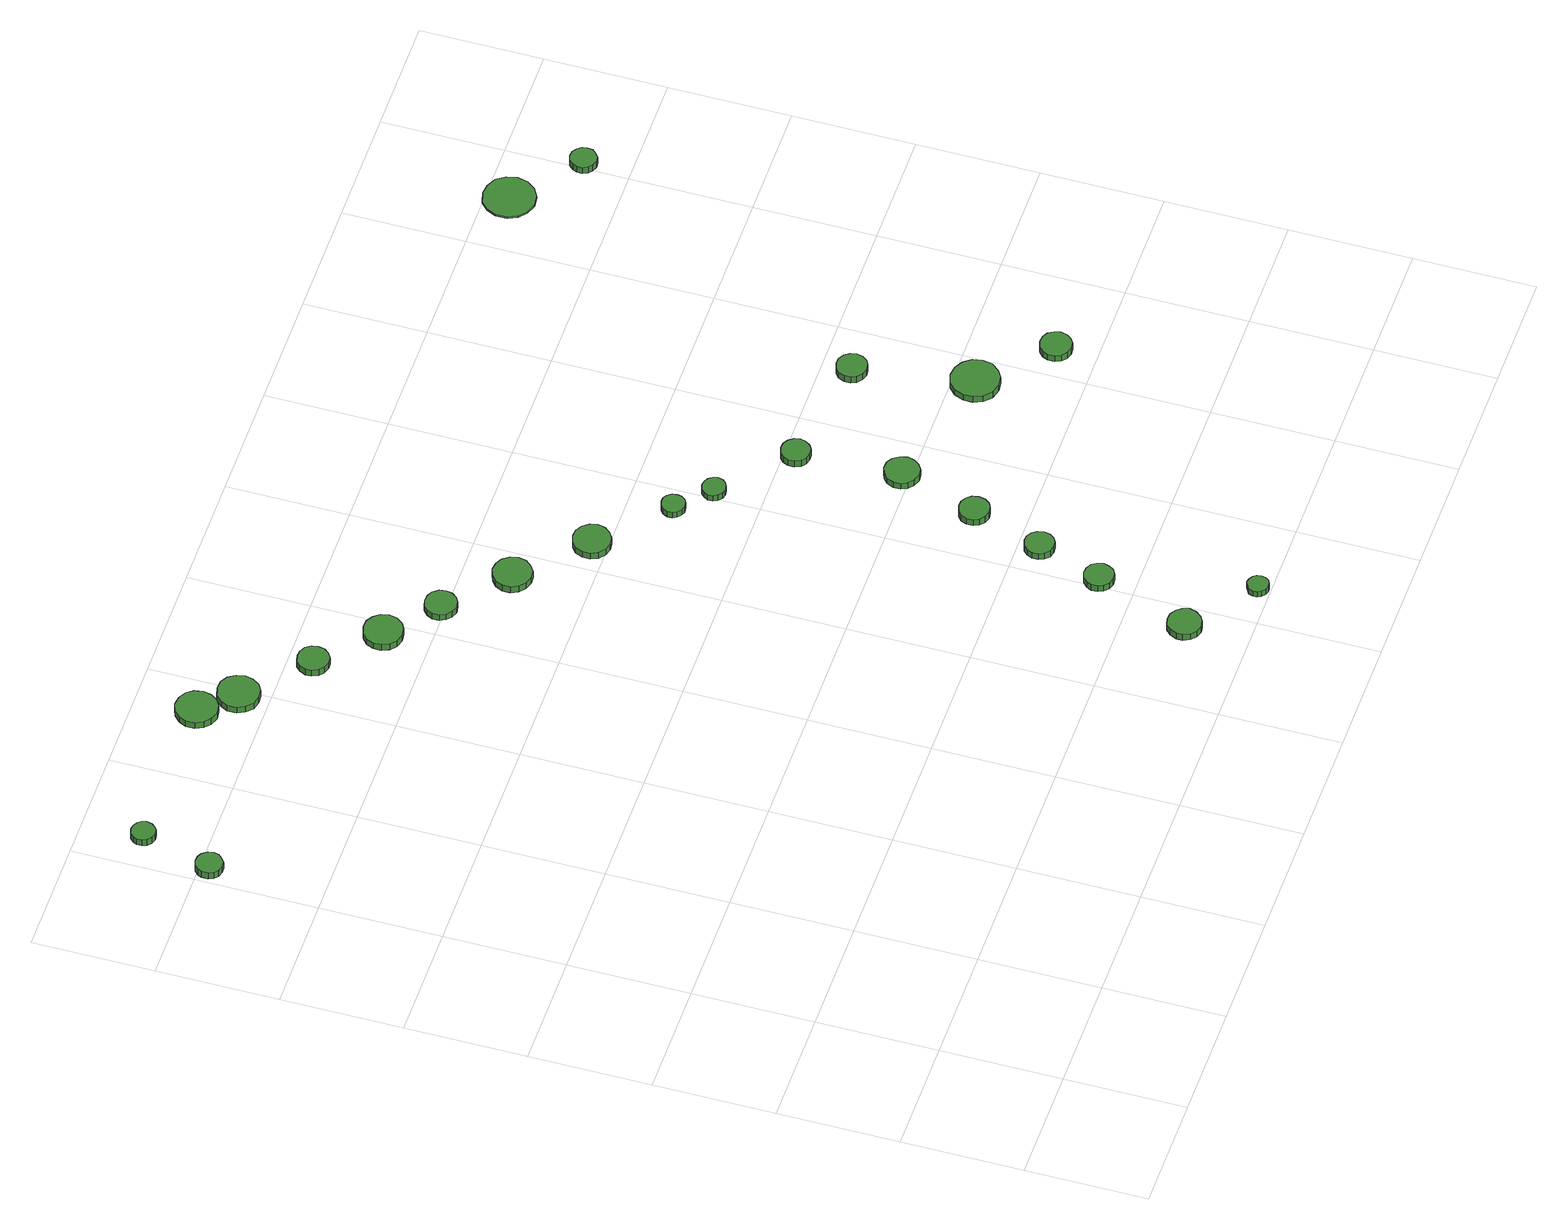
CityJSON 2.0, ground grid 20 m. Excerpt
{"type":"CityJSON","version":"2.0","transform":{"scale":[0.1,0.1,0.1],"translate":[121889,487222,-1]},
"CityObjects":{
"tree1":{"type":"SolitaryVegetationObject","attributes":{"function":"something"},"geometry":[{"type":"MultiSurface","lod":"1","boundaries":[[[0,1,2,3,4,5,6,7,8,9,10,11,12,13,14]],[[15,16,17,18,19,20,21,22,23,24,25,26,27,28,29]],[[0,29,28,1]],[[1,28,27,2]],[[2,27,26,3]],[[3,26,25,4]],[[4,25,24,5]],[[5,24,23,6]],[[6,23,22,7]],[[7,22,21,8]],[[8,21,20,9]],[[9,20,19,10]],[[10,19,18,11]],[[11,18,17,12]],[[12,17,16,13]],[[13,16,15,14]],[[14,15,29,0]]]}]},
"tree2":{"type":"SolitaryVegetationObject","attributes":{"function":"something"},"geometry":[{"type":"MultiSurface","lod":"1","boundaries":[[[30,31,32,33,34,35,36,37,38,39,40,41,42,43,44]],[[45,46,47,48,49,50,51,52,53,54,55,56,57,58,59]],[[30,59,58,31]],[[31,58,57,32]],[[32,57,56,33]],[[33,56,55,34]],[[34,55,54,35]],[[35,54,53,36]],[[36,53,52,37]],[[37,52,51,38]],[[38,51,50,39]],[[39,50,49,40]],[[40,49,48,41]],[[41,48,47,42]],[[42,47,46,43]],[[43,46,45,44]],[[44,45,59,30]]]}]},
"tree3":{"type":"SolitaryVegetationObject","attributes":{"function":"something"},"geometry":[{"type":"MultiSurface","lod":"1","boundaries":[[[60,61,62,63,64,65,66,67,68,69,70,71,72,73,74]],[[75,76,77,78,79,80,81,82,83,84,85,86,87,88,89]],[[60,89,88,61]],[[61,88,87,62]],[[62,87,86,63]],[[63,86,85,64]],[[64,85,84,65]],[[65,84,83,66]],[[66,83,82,67]],[[67,82,81,68]],[[68,81,80,69]],[[69,80,79,70]],[[70,79,78,71]],[[71,78,77,72]],[[72,77,76,73]],[[73,76,75,74]],[[74,75,89,60]]]}]},
"tree4":{"type":"SolitaryVegetationObject","attributes":{"function":"something"},"geometry":[{"type":"MultiSurface","lod":"1","boundaries":[[[90,91,92,93,94,95,96,97,98,99,100,101,102,103,104]],[[105,106,107,108,109,110,111,112,113,114,115,116,117,118,119]],[[90,119,118,91]],[[91,118,117,92]],[[92,117,116,93]],[[93,116,115,94]],[[94,115,114,95]],[[95,114,113,96]],[[96,113,112,97]],[[97,112,111,98]],[[98,111,110,99]],[[99,110,109,100]],[[100,109,108,101]],[[101,108,107,102]],[[102,107,106,103]],[[103,106,105,104]],[[104,105,119,90]]]}]},
"tree5":{"type":"SolitaryVegetationObject","attributes":{"function":"something"},"geometry":[{"type":"MultiSurface","lod":"1","boundaries":[[[120,121,122,123,124,125,126,127,128,129,130,131,132,133,134]],[[135,136,137,138,139,140,141,142,143,144,145,146,147,148,149]],[[120,149,148,121]],[[121,148,147,122]],[[122,147,146,123]],[[123,146,145,124]],[[124,145,144,125]],[[125,144,143,126]],[[126,143,142,127]],[[127,142,141,128]],[[128,141,140,129]],[[129,140,139,130]],[[130,139,138,131]],[[131,138,137,132]],[[132,137,136,133]],[[133,136,135,134]],[[134,135,149,120]]]}]},
"tree6":{"type":"SolitaryVegetationObject","attributes":{"function":"something"},"geometry":[{"type":"MultiSurface","lod":"1","boundaries":[[[150,151,152,153,154,155,156,157,158,159,160,161,162,163,164]],[[165,166,167,168,169,170,171,172,173,174,175,176,177,178,179]],[[150,179,178,151]],[[151,178,177,152]],[[152,177,176,153]],[[153,176,175,154]],[[154,175,174,155]],[[155,174,173,156]],[[156,173,172,157]],[[157,172,171,158]],[[158,171,170,159]],[[159,170,169,160]],[[160,169,168,161]],[[161,168,167,162]],[[162,167,166,163]],[[163,166,165,164]],[[164,165,179,150]]]}]},
"tree7":{"type":"SolitaryVegetationObject","attributes":{"function":"something"},"geometry":[{"type":"MultiSurface","lod":"1","boundaries":[[[180,181,182,183,184,185,186,187,188,189,190,191,192,193,194]],[[195,196,197,198,199,200,201,202,203,204,205,206,207,208,209]],[[180,209,208,181]],[[181,208,207,182]],[[182,207,206,183]],[[183,206,205,184]],[[184,205,204,185]],[[185,204,203,186]],[[186,203,202,187]],[[187,202,201,188]],[[188,201,200,189]],[[189,200,199,190]],[[190,199,198,191]],[[191,198,197,192]],[[192,197,196,193]],[[193,196,195,194]],[[194,195,209,180]]]}]},
"tree8":{"type":"SolitaryVegetationObject","attributes":{"function":"something"},"geometry":[{"type":"MultiSurface","lod":"1","boundaries":[[[210,211,212,213,214,215,216,217,218,219,220,221,222,223,224]],[[225,226,227,228,229,230,231,232,233,234,235,236,237,238,239]],[[210,239,238,211]],[[211,238,237,212]],[[212,237,236,213]],[[213,236,235,214]],[[214,235,234,215]],[[215,234,233,216]],[[216,233,232,217]],[[217,232,231,218]],[[218,231,230,219]],[[219,230,229,220]],[[220,229,228,221]],[[221,228,227,222]],[[222,227,226,223]],[[223,226,225,224]],[[224,225,239,210]]]}]},
"tree9":{"type":"SolitaryVegetationObject","attributes":{"function":"something"},"geometry":[{"type":"MultiSurface","lod":"1","boundaries":[[[240,241,242,243,244,245,246,247,248,249,250,251,252,253,254]],[[255,256,257,258,259,260,261,262,263,264,265,266,267,268,269]],[[240,269,268,241]],[[241,268,267,242]],[[242,267,266,243]],[[243,266,265,244]],[[244,265,264,245]],[[245,264,263,246]],[[246,263,262,247]],[[247,262,261,248]],[[248,261,260,249]],[[249,260,259,250]],[[250,259,258,251]],[[251,258,257,252]],[[252,257,256,253]],[[253,256,255,254]],[[254,255,269,240]]]}]},
"tree10":{"type":"SolitaryVegetationObject","attributes":{"function":"something"},"geometry":[{"type":"MultiSurface","lod":"1","boundaries":[[[270,271,272,273,274,275,276,277,278,279,280,281,282,283,284]],[[285,286,287,288,289,290,291,292,293,294,295,296,297,298,299]],[[270,299,298,271]],[[271,298,297,272]],[[272,297,296,273]],[[273,296,295,274]],[[274,295,294,275]],[[275,294,293,276]],[[276,293,292,277]],[[277,292,291,278]],[[278,291,290,279]],[[279,290,289,280]],[[280,289,288,281]],[[281,288,287,282]],[[282,287,286,283]],[[283,286,285,284]],[[284,285,299,270]]]}]},
"tree11":{"type":"SolitaryVegetationObject","attributes":{"function":"something"},"geometry":[{"type":"MultiSurface","lod":"1","boundaries":[[[300,301,302,303,304,305,306,307,308,309,310,311,312,313,314]],[[315,316,317,318,319,320,321,322,323,324,325,326,327,328,329]],[[300,329,328,301]],[[301,328,327,302]],[[302,327,326,303]],[[303,326,325,304]],[[304,325,324,305]],[[305,324,323,306]],[[306,323,322,307]],[[307,322,321,308]],[[308,321,320,309]],[[309,320,319,310]],[[310,319,318,311]],[[311,318,317,312]],[[312,317,316,313]],[[313,316,315,314]],[[314,315,329,300]]]}]},
"tree12":{"type":"SolitaryVegetationObject","attributes":{"function":"something"},"geometry":[{"type":"MultiSurface","lod":"1","boundaries":[[[330,331,332,333,334,335,336,337,338,339,340,341,342,343,344]],[[345,346,347,348,349,350,351,352,353,354,355,356,357,358,359]],[[330,359,358,331]],[[331,358,357,332]],[[332,357,356,333]],[[333,356,355,334]],[[334,355,354,335]],[[335,354,353,336]],[[336,353,352,337]],[[337,352,351,338]],[[338,351,350,339]],[[339,350,349,340]],[[340,349,348,341]],[[341,348,347,342]],[[342,347,346,343]],[[343,346,345,344]],[[344,345,359,330]]]}]},
"tree13":{"type":"SolitaryVegetationObject","attributes":{"function":"something"},"geometry":[{"type":"MultiSurface","lod":"1","boundaries":[[[360,361,362,363,364,365,366,367,368,369,370,371,372,373,374]],[[375,376,377,378,379,380,381,382,383,384,385,386,387,388,389]],[[360,389,388,361]],[[361,388,387,362]],[[362,387,386,363]],[[363,386,385,364]],[[364,385,384,365]],[[365,384,383,366]],[[366,383,382,367]],[[367,382,381,368]],[[368,381,380,369]],[[369,380,379,370]],[[370,379,378,371]],[[371,378,377,372]],[[372,377,376,373]],[[373,376,375,374]],[[374,375,389,360]]]}]},
"tree14":{"type":"SolitaryVegetationObject","attributes":{"function":"something"},"geometry":[{"type":"MultiSurface","lod":"1","boundaries":[[[390,391,392,393,394,395,396,397,398,399,400,401,402,403,404]],[[405,406,407,408,409,410,411,412,413,414,415,416,417,418,419]],[[390,419,418,391]],[[391,418,417,392]],[[392,417,416,393]],[[393,416,415,394]],[[394,415,414,395]],[[395,414,413,396]],[[396,413,412,397]],[[397,412,411,398]],[[398,411,410,399]],[[399,410,409,400]],[[400,409,408,401]],[[401,408,407,402]],[[402,407,406,403]],[[403,406,405,404]],[[404,405,419,390]]]}]},
"tree15":{"type":"SolitaryVegetationObject","attributes":{"function":"something"},"geometry":[{"type":"MultiSurface","lod":"1","boundaries":[[[420,421,422,423,424,425,426,427,428,429,430,431,432,433,434]],[[435,436,437,438,439,440,441,442,443,444,445,446,447,448,449]],[[420,449,448,421]],[[421,448,447,422]],[[422,447,446,423]],[[423,446,445,424]],[[424,445,444,425]],[[425,444,443,426]],[[426,443,442,427]],[[427,442,441,428]],[[428,441,440,429]],[[429,440,439,430]],[[430,439,438,431]],[[431,438,437,432]],[[432,437,436,433]],[[433,436,435,434]],[[434,435,449,420]]]}]},
"tree16":{"type":"SolitaryVegetationObject","attributes":{"function":"something"},"geometry":[{"type":"MultiSurface","lod":"1","boundaries":[[[450,451,452,453,454,455,456,457,458,459,460,461,462,463,464]],[[465,466,467,468,469,470,471,472,473,474,475,476,477,478,479]],[[450,479,478,451]],[[451,478,477,452]],[[452,477,476,453]],[[453,476,475,454]],[[454,475,474,455]],[[455,474,473,456]],[[456,473,472,457]],[[457,472,471,458]],[[458,471,470,459]],[[459,470,469,460]],[[460,469,468,461]],[[461,468,467,462]],[[462,467,466,463]],[[463,466,465,464]],[[464,465,479,450]]]}]},
"tree17":{"type":"SolitaryVegetationObject","attributes":{"function":"something"},"geometry":[{"type":"MultiSurface","lod":"1","boundaries":[[[480,481,482,483,484,485,486,487,488,489,490,491,492,493,494]],[[495,496,497,498,499,500,501,502,503,504,505,506,507,508,509]],[[480,509,508,481]],[[481,508,507,482]],[[482,507,506,483]],[[483,506,505,484]],[[484,505,504,485]],[[485,504,503,486]],[[486,503,502,487]],[[487,502,501,488]],[[488,501,500,489]],[[489,500,499,490]],[[490,499,498,491]],[[491,498,497,492]],[[492,497,496,493]],[[493,496,495,494]],[[494,495,509,480]]]}]},
"tree18":{"type":"SolitaryVegetationObject","attributes":{"function":"something"},"geometry":[{"type":"MultiSurface","lod":"1","boundaries":[[[510,511,512,513,514,515,516,517,518,519,520,521,522,523,524]],[[525,526,527,528,529,530,531,532,533,534,535,536,537,538,539]],[[510,539,538,511]],[[511,538,537,512]],[[512,537,536,513]],[[513,536,535,514]],[[514,535,534,515]],[[515,534,533,516]],[[516,533,532,517]],[[517,532,531,518]],[[518,531,530,519]],[[519,530,529,520]],[[520,529,528,521]],[[521,528,527,522]],[[522,527,526,523]],[[523,526,525,524]],[[524,525,539,510]]]}]},
"tree19":{"type":"SolitaryVegetationObject","attributes":{"function":"something"},"geometry":[{"type":"MultiSurface","lod":"1","boundaries":[[[540,541,542,543,544,545,546,547,548,549,550,551,552,553,554]],[[555,556,557,558,559,560,561,562,563,564,565,566,567,568,569]],[[540,569,568,541]],[[541,568,567,542]],[[542,567,566,543]],[[543,566,565,544]],[[544,565,564,545]],[[545,564,563,546]],[[546,563,562,547]],[[547,562,561,548]],[[548,561,560,549]],[[549,560,559,550]],[[550,559,558,551]],[[551,558,557,552]],[[552,557,556,553]],[[553,556,555,554]],[[554,555,569,540]]]}]},
"tree20":{"type":"SolitaryVegetationObject","attributes":{"function":"something"},"geometry":[{"type":"MultiSurface","lod":"1","boundaries":[[[570,571,572,573,574,575,576,577,578,579,580,581,582,583,584]],[[585,586,587,588,589,590,591,592,593,594,595,596,597,598,599]],[[570,599,598,571]],[[571,598,597,572]],[[572,597,596,573]],[[573,596,595,574]],[[574,595,594,575]],[[575,594,593,576]],[[576,593,592,577]],[[577,592,591,578]],[[578,591,590,579]],[[579,590,589,580]],[[580,589,588,581]],[[581,588,587,582]],[[582,587,586,583]],[[583,586,585,584]],[[584,585,599,570]]]}]},
"tree21":{"type":"SolitaryVegetationObject","attributes":{"function":"something"},"geometry":[{"type":"MultiSurface","lod":"1","boundaries":[[[600,601,602,603,604,605,606,607,608,609,610,611,612,613,614]],[[615,616,617,618,619,620,621,622,623,624,625,626,627,628,629]],[[600,629,628,601]],[[601,628,627,602]],[[602,627,626,603]],[[603,626,625,604]],[[604,625,624,605]],[[605,624,623,606]],[[606,623,622,607]],[[607,622,621,608]],[[608,621,620,609]],[[609,620,619,610]],[[610,619,618,611]],[[611,618,617,612]],[[612,617,616,613]],[[613,616,615,614]],[[614,615,629,600]]]}]},
"tree22":{"type":"SolitaryVegetationObject","attributes":{"function":"something"},"geometry":[{"type":"MultiSurface","lod":"1","boundaries":[[[630,631,632,633,634,635,636,637,638,639,640,641,642,643,644]],[[645,646,647,648,649,650,651,652,653,654,655,656,657,658,659]],[[630,659,658,631]],[[631,658,657,632]],[[632,657,656,633]],[[633,656,655,634]],[[634,655,654,635]],[[635,654,653,636]],[[636,653,652,637]],[[637,652,651,638]],[[638,651,650,639]],[[639,650,649,640]],[[640,649,648,641]],[[641,648,647,642]],[[642,647,646,643]],[[643,646,645,644]],[[644,645,659,630]]]}]},
"tree23":{"type":"SolitaryVegetationObject","attributes":{"function":"something"},"geometry":[{"type":"MultiSurface","lod":"1","boundaries":[[[660,661,662,663,664,665,666,667,668,669,670,671,672,673,674]],[[675,676,677,678,679,680,681,682,683,684,685,686,687,688,689]],[[660,689,688,661]],[[661,688,687,662]],[[662,687,686,663]],[[663,686,685,664]],[[664,685,684,665]],[[665,684,683,666]],[[666,683,682,667]],[[667,682,681,668]],[[668,681,680,669]],[[669,680,679,670]],[[670,679,678,671]],[[671,678,677,672]],[[672,677,676,673]],[[673,676,675,674]],[[674,675,689,660]]]}]}
},
"vertices":[
[45,1383,30],[43,1392,30],[37,1400,30],[29,1404,30],[20,1405,30],[11,1402,30],[4,1396,30],[1,1388,30],[1,1378,30],[4,1370,30],[11,1364,30],[20,1361,30],[29,1362,30],[37,1367,30],[43,1374,30],[43,1374,17],[37,1367,17],[29,1362,17],[20,1361,17],[11,1364,17],[4,1370,17],[1,1378,17],[1,1388,17],[4,1396,17],[11,1402,17],[20,1405,17],[29,1404,17],[37,1400,17],[43,1392,17],[45,1383,17],
[76,1500,30],[74,1508,30],[69,1514,30],[62,1518,30],[54,1519,30],[46,1517,30],[40,1511,30],[37,1504,30],[37,1496,30],[40,1488,30],[46,1483,30],[54,1480,30],[62,1481,30],[69,1485,30],[74,1492,30],[74,1492,17],[69,1485,17],[62,1481,17],[54,1480,17],[46,1483,17],[40,1488,17],[37,1496,17],[37,1504,17],[40,1511,17],[46,1517,17],[54,1519,17],[62,1518,17],[69,1514,17],[74,1508,17],[76,1500,17],
[363,1499,29],[360,1513,29],[352,1524,29],[340,1531,29],[325,1533,29],[312,1528,29],[302,1519,29],[296,1506,29],[296,1492,29],[302,1479,29],[312,1470,29],[325,1465,29],[340,1467,29],[352,1474,29],[360,1485,29],[360,1485,16],[352,1474,16],[340,1467,16],[325,1465,16],[312,1470,16],[302,1479,16],[296,1492,16],[296,1506,16],[302,1519,16],[312,1528,16],[325,1533,16],[340,1531,16],[352,1524,16],[360,1513,16],[363,1499,16],
[414,1447,28],[411,1461,28],[403,1473,28],[391,1480,28],[377,1481,28],[363,1477,28],[353,1467,28],[347,1455,28],[347,1440,28],[353,1428,28],[363,1418,28],[377,1414,28],[391,1415,28],[403,1422,28],[411,1434,28],[411,1434,15],[403,1422,15],[391,1415,15],[377,1414,15],[363,1418,15],[353,1428,15],[347,1440,15],[347,1455,15],[353,1467,15],[363,1477,15],[377,1481,15],[391,1480,15],[403,1473,15],[411,1461,15],[414,1447,15],
[507,1359,27],[505,1369,27],[499,1378,27],[489,1383,27],[479,1384,27],[468,1381,27],[461,1374,27],[456,1364,27],[456,1354,27],[461,1344,27],[468,1337,27],[479,1333,27],[489,1334,27],[499,1340,27],[505,1348,27],[505,1348,14],[499,1340,14],[489,1334,14],[479,1333,14],[468,1337,14],[461,1344,14],[456,1354,14],[456,1364,14],[461,1374,14],[468,1381,14],[479,1384,14],[489,1383,14],[499,1378,14],[505,1369,14],[507,1359,14],
[602,1274,28],[599,1287,28],[591,1297,28],[580,1304,28],[567,1305,28],[554,1301,28],[544,1292,28],[539,1280,28],[539,1267,28],[544,1255,28],[554,1246,28],[567,1242,28],[580,1244,28],[591,1250,28],[599,1261,28],[599,1261,15],[591,1250,15],[580,1244,15],[567,1242,15],[554,1246,15],[544,1255,15],[539,1267,15],[539,1280,15],[544,1292,15],[554,1301,15],[567,1305,15],[580,1304,15],[591,1297,15],[599,1287,15],[602,1274,15],
[979,102,31],[976,113,31],[969,122,31],[959,128,31],[948,129,31],[937,126,31],[929,118,31],[924,107,31],[924,96,31],[929,86,31],[937,78,31],[948,74,31],[959,76,31],[969,81,31],[976,91,31],[976,91,18],[969,81,18],[959,76,18],[948,74,18],[937,78,18],[929,86,18],[924,96,18],[924,107,18],[929,118,18],[937,126,18],[948,129,18],[959,128,18],[969,122,18],[976,113,18],[979,102,18],
[678,1206,26],[676,1217,26],[669,1226,26],[660,1231,26],[649,1232,26],[639,1229,26],[631,1222,26],[626,1212,26],[626,1201,26],[631,1191,26],[639,1184,26],[649,1180,26],[660,1182,26],[669,1187,26],[676,1196,26],[676,1196,14],[669,1187,14],[660,1182,14],[649,1180,14],[639,1184,14],[631,1191,14],[626,1201,14],[626,1212,14],[631,1222,14],[639,1229,14],[649,1232,14],[660,1231,14],[669,1226,14],[676,1217,14],[678,1206,14],
[1081,19,27],[1080,26,27],[1076,31,27],[1069,35,27],[1062,36,27],[1056,33,27],[1050,29,27],[1047,22,27],[1047,15,27],[1050,9,27],[1056,4,27],[1062,2,27],[1069,2,27],[1076,6,27],[1080,12,27],[1080,12,15],[1076,6,15],[1069,2,15],[1062,2,15],[1056,4,15],[1050,9,15],[1047,15,15],[1047,22,15],[1050,29,15],[1056,33,15],[1062,36,15],[1069,35,15],[1076,31,15],[1080,26,15],[1081,19,15],
[777,1120,27],[774,1133,27],[766,1144,27],[755,1150,27],[742,1152,27],[730,1147,27],[720,1139,27],[714,1127,27],[714,1114,27],[720,1102,27],[730,1093,27],[742,1089,27],[755,1090,27],[766,1097,27],[774,1107,27],[774,1107,14],[766,1097,14],[755,1090,14],[742,1089,14],[730,1093,14],[720,1102,14],[714,1114,14],[714,1127,14],[720,1139,14],[730,1147,14],[742,1152,14],[755,1150,14],[766,1144,14],[774,1133,14],[777,1120,14],
[1031,257,30],[1028,267,30],[1023,275,30],[1014,280,30],[1004,281,30],[995,278,30],[987,271,30],[983,262,30],[983,252,30],[987,243,30],[995,236,30],[1004,233,30],[1014,234,30],[1023,239,30],[1028,247,30],[1028,247,17],[1023,239,17],[1014,234,17],[1004,233,17],[995,236,17],[987,243,17],[983,252,17],[983,262,17],[987,271,17],[995,278,17],[1004,281,17],[1014,280,17],[1023,275,17],[1028,267,17],[1031,257,17],
[880,1025,26],[877,1037,26],[869,1048,26],[858,1054,26],[846,1055,26],[834,1051,26],[824,1043,26],[819,1031,26],[819,1018,26],[824,1007,26],[834,998,26],[846,994,26],[858,996,26],[869,1002,26],[877,1012,26],[877,1012,13],[869,1002,13],[858,996,13],[846,994,13],[834,998,13],[824,1007,13],[819,1018,13],[819,1031,13],[824,1043,13],[834,1051,13],[846,1055,13],[858,1054,13],[869,1048,13],[877,1037,13],[880,1025,13],
[1072,366,24],[1070,376,24],[1064,384,24],[1056,389,24],[1046,390,24],[1036,387,24],[1029,380,24],[1025,371,24],[1025,361,24],[1029,352,24],[1036,345,24],[1046,342,24],[1056,343,24],[1064,348,24],[1070,356,24],[1070,356,11],[1064,348,11],[1056,343,11],[1046,342,11],[1036,345,11],[1029,352,11],[1025,361,11],[1025,371,11],[1029,380,11],[1036,387,11],[1046,390,11],[1056,389,11],[1064,384,11],[1070,376,11],[1072,366,11],
[1113,484,23],[1111,494,23],[1105,502,23],[1096,507,23],[1086,508,23],[1076,505,23],[1068,498,23],[1064,489,23],[1064,478,23],[1068,469,23],[1076,462,23],[1086,459,23],[1096,460,23],[1105,465,23],[1111,473,23],[1111,473,10],[1105,465,10],[1096,460,10],[1086,459,10],[1076,462,10],[1068,469,10],[1064,478,10],[1064,489,10],[1068,498,10],[1076,505,10],[1086,508,10],[1096,507,10],[1105,502,10],[1111,494,10],[1113,484,10],
[976,927,26],[975,935,26],[970,942,26],[963,946,26],[955,946,26],[948,944,26],[942,939,26],[938,931,26],[938,923,26],[942,916,26],[948,911,26],[955,908,26],[963,909,26],[970,913,26],[975,920,26],[975,920,14],[970,913,14],[963,909,14],[955,908,14],[948,911,14],[942,916,14],[938,923,14],[938,931,14],[942,939,14],[948,944,14],[955,946,14],[963,946,14],[970,942,14],[975,935,14],[976,927,14],
[1029,878,26],[1027,886,26],[1022,892,26],[1015,896,26],[1007,897,26],[1000,895,26],[994,889,26],[990,882,26],[990,874,26],[994,867,26],[1000,861,26],[1007,859,26],[1015,860,26],[1022,864,26],[1027,870,26],[1027,870,14],[1022,864,14],[1015,860,14],[1007,859,14],[1000,861,14],[994,867,14],[990,874,14],[990,882,14],[994,889,14],[1000,895,14],[1007,897,14],[1015,896,14],[1022,892,14],[1027,886,14],[1029,878,14],
[1157,612,26],[1154,624,26],[1147,634,26],[1137,640,26],[1125,641,26],[1114,637,26],[1105,629,26],[1100,618,26],[1100,606,26],[1105,596,26],[1114,588,26],[1125,584,26],[1137,585,26],[1147,591,26],[1154,601,26],[1154,601,14],[1147,591,14],[1137,585,14],[1125,584,14],[1114,588,14],[1105,596,14],[1100,606,14],[1100,618,14],[1105,629,14],[1114,637,14],[1125,641,14],[1137,640,14],[1147,634,14],[1154,624,14],[1157,612,14],
[1142,781,28],[1140,790,28],[1134,798,28],[1126,803,28],[1116,804,28],[1106,801,28],[1099,795,28],[1095,785,28],[1095,776,28],[1099,766,28],[1106,760,28],[1116,757,28],[1126,758,28],[1134,763,28],[1140,771,28],[1140,771,15],[1134,763,15],[1126,758,15],[1116,757,15],[1106,760,15],[1099,766,15],[1095,776,15],[1095,785,15],[1099,795,15],[1106,801,15],[1116,804,15],[1126,803,15],[1134,798,15],[1140,790,15],[1142,781,15],
[1384,562,27],[1381,578,27],[1371,591,27],[1357,599,27],[1341,601,27],[1325,596,27],[1313,585,27],[1307,570,27],[1307,554,27],[1313,539,27],[1325,528,27],[1341,523,27],[1357,525,27],[1371,533,27],[1381,546,27],[1381,546,14],[1371,533,14],[1357,525,14],[1341,523,14],[1325,528,14],[1313,539,14],[1307,554,14],[1307,570,14],[1313,585,14],[1325,596,14],[1341,601,14],[1357,599,14],[1371,591,14],[1381,578,14],[1384,562,14],
[1336,750,30],[1334,760,30],[1328,769,30],[1319,774,30],[1309,775,30],[1299,772,30],[1291,765,30],[1287,755,30],[1287,745,30],[1291,736,30],[1299,729,30],[1309,726,30],[1319,727,30],[1328,732,30],[1334,740,30],[1334,740,17],[1328,732,17],[1319,727,17],[1309,726,17],[1299,729,17],[1291,736,17],[1287,745,17],[1287,755,17],[1291,765,17],[1299,772,17],[1309,775,17],[1319,774,17],[1328,769,17],[1334,760,17],[1336,750,17],
[1482,467,21],[1479,477,21],[1473,486,21],[1464,491,21],[1453,492,21],[1443,489,21],[1435,482,21],[1431,472,21],[1431,461,21],[1435,452,21],[1443,445,21],[1453,441,21],[1464,442,21],[1473,448,21],[1479,456,21],[1479,456,8],[1473,448,8],[1464,442,8],[1453,441,8],[1443,445,8],[1435,452,8],[1431,461,8],[1431,472,8],[1435,482,8],[1443,489,8],[1453,492,8],[1464,491,8],[1473,486,8],[1479,477,8],[1482,467,8],
[1549,1363,12],[1545,1380,12],[1535,1395,12],[1519,1403,12],[1502,1405,12],[1485,1400,12],[1472,1388,12],[1465,1372,12],[1465,1354,12],[1472,1338,12],[1485,1327,12],[1502,1321,12],[1519,1323,12],[1535,1332,12],[1545,1346,12],[1545,1346,9],[1535,1332,9],[1519,1323,9],[1502,1321,9],[1485,1327,9],[1472,1338,9],[1465,1354,9],[1465,1372,9],[1472,1388,9],[1485,1400,9],[1502,1405,9],[1519,1403,9],[1535,1395,9],[1545,1380,9],[1549,1363,9],
[1626,1275,28],[1625,1283,28],[1619,1290,28],[1612,1295,28],[1603,1296,28],[1594,1293,28],[1588,1287,28],[1584,1279,28],[1584,1270,28],[1588,1262,28],[1594,1256,28],[1603,1253,28],[1612,1254,28],[1619,1259,28],[1625,1266,28],[1625,1266,15],[1619,1259,15],[1612,1254,15],[1603,1253,15],[1594,1256,15],[1588,1262,15],[1584,1270,15],[1584,1279,15],[1588,1287,15],[1594,1293,15],[1603,1296,15],[1612,1295,15],[1619,1290,15],[1625,1283,15],[1626,1275,15]
]}
